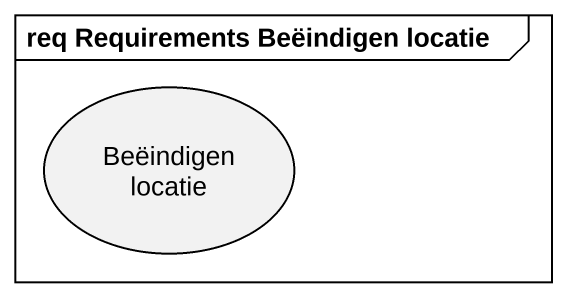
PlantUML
@startuml
mainframe req Requirements Beëindigen locatie
usecase "Beëindigen locatie" as Beëindigen_locatie
@enduml
